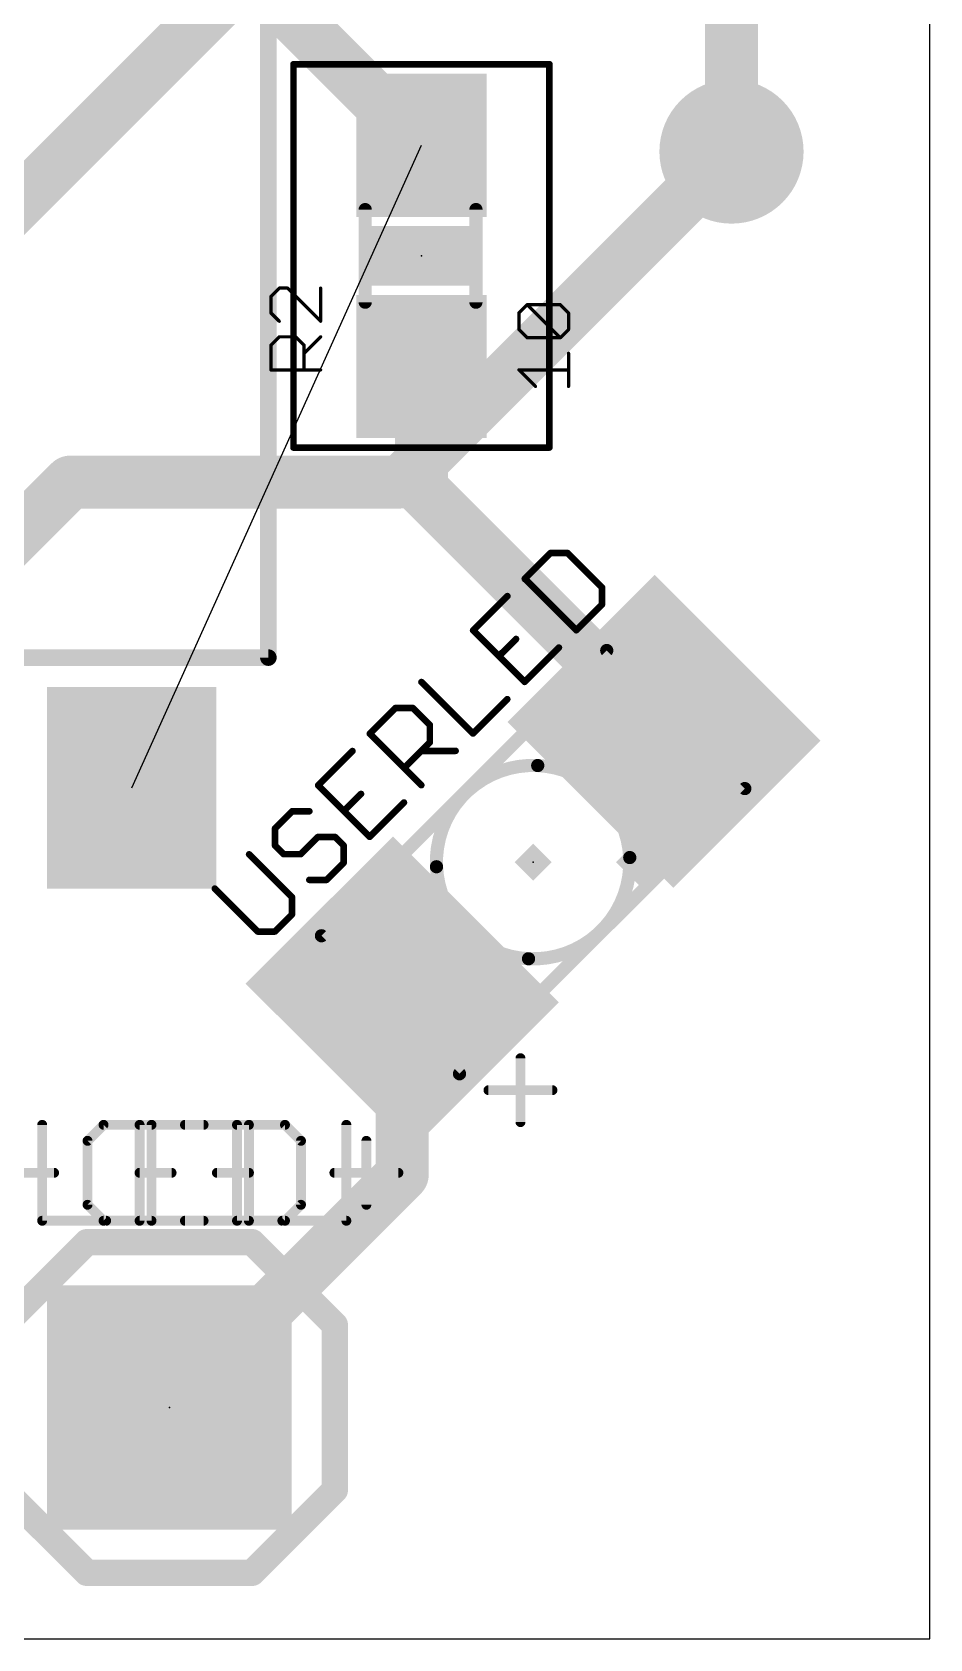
# Model space of a CAD drawing. Extents: x 0 to 16.8, y 0 to 26.7.
# Drawn here: x 9.87 to 16.76, y 0 to 12.35 of the extents above; entities that cross this region are included whole.
import ezdxf

# ---------------------------------------------------------------- set-up
doc = ezdxf.new("R2010")
doc.units = 0
for name, color, linetype in [('1', 22, 'CONTINUOUS'), ('16', 175, 'CONTINUOUS'), ('17', 82, 'CONTINUOUS'), ('18', 82, 'CONTINUOUS'), ('19', 53, 'CONTINUOUS'), ('20', 7, 'CONTINUOUS'), ('21', 253, 'CONTINUOUS'), ('22', 253, 'CONTINUOUS'), ('23', 7, 'CONTINUOUS'), ('25', 253, 'CONTINUOUS'), ('27', 253, 'CONTINUOUS'), ('39', 22, 'CONTINUOUS'), ('51', 253, 'CONTINUOUS')]:
    doc.layers.add(name, color=color, linetype=linetype)

# ---------------------------------------------------------------- blocks, each defined once
blk = doc.blocks.new('RECT')
blk.add_solid([(-0.5, -0.5), (0.5, -0.5), (-0.5, 0.5), (0.5, 0.5)])
blk = doc.blocks.new('SQUAREP')
blk.add_solid([(-0.5, -0.5), (0.5, -0.5), (-0.5, 0.5), (0.5, 0.5)])
blk = doc.blocks.new('ROUNDV')
at = {"const_width": 0.5}
blk.add_lwpolyline([(0, -0.25, 1), (0, 0.25, 1), (0, -0.25)], format="xyb", dxfattribs=at)

msp = doc.modelspace()

# ---------------------------------------------------------------- linework, layer by layer
at = {"layer": '1', "const_width": 0.4064}
for points in [[(10.632, 13.704), (12.8578, 11.4782)], [(15.24, 11.43), (15.24, 13.335)], [(12.8578, 9.7782), (12.8578, 8.8382)], [(12.8578, 8.8382), (14.7215, 6.9745)], [(12.7105, 4.9635), (12.7105, 3.5665)], [(12.7105, 3.5665), (10.922, 1.778)]]:
    msp.add_lwpolyline(points, dxfattribs=at)
at = {"layer": '1', "const_width": 0.2032}
for points in [[(12.786, 11.4063, 1), (12.9297, 11.55)], [(15.1384, 11.43, 1), (15.3416, 11.43)], [(12.9594, 9.7782, 1), (12.7562, 9.7782)], [(12.9297, 8.91, 1), (12.786, 8.7663)], [(12.7562, 8.8382, 1), (12.9594, 8.8382)], [(14.6497, 6.9027, 1), (14.7933, 7.0463)], [(12.8121, 4.9635, 1), (12.6089, 4.9635)], [(12.7823, 3.4947, 1), (12.6387, 3.6383)], [(12.6089, 3.5665, 1), (12.8121, 3.5665)], [(10.8502, 1.8498, 1), (10.9938, 1.7062)]]:
    msp.add_lwpolyline(points, format="xyb", dxfattribs=at)
at = {"layer": '16', "const_width": 0.4064}
for points in [[(13.97, 15.24), (2.54, 3.81)], [(12.7, 8.89), (15.24, 11.43)], [(5.842, 4.572), (10.16, 8.89)], [(10.16, 8.89), (12.7, 8.89)]]:
    msp.add_lwpolyline(points, dxfattribs=at)
at = {"layer": '16', "const_width": 0.2032}
for points in [[(15.3118, 11.3582, 1), (15.1682, 11.5018)], [(10.16, 8.9916, 1), (10.16, 8.7884)], [(10.2318, 8.8182, 1), (10.0882, 8.9618)], [(12.6282, 8.9618, 1), (12.7718, 8.8182)], [(12.7, 8.7884, 1), (12.7, 8.9916)]]:
    msp.add_lwpolyline(points, format="xyb", dxfattribs=at)
at = {"layer": '19'}
msp.add_line((10.632, 6.541), (12.8578, 11.4782), dxfattribs=at)
at = {"layer": '20'}
for p, q in [((16.764, 0), (16.764, 20.066)), ((0, 0), (16.764, 0))]:
    msp.add_line(p, q, dxfattribs=at)
at = {"layer": '21'}
for points, const_width in [([(13.7514, 6.7115, 0.4424), (12.9735, 5.9336)], 0.1016), ([(13.7501, 6.6861, 1), (13.7526, 6.7368)], 0.0508), ([(13.6806, 5.2265, 0.4424), (14.4585, 6.0044)], 0.1016), ([(14.4838, 6.0056, 1), (14.4331, 6.0031)], 0.0508), ([(12.9482, 5.9324, 1), (12.9989, 5.9349)], 0.0508), ([(13.6819, 5.2519, 1), (13.6794, 5.2012)], 0.0508), ([(13.6379, 4.4625, 1), (13.5998, 4.4625)], 0.0381), ([(13.3731, 4.2358, 1), (13.3731, 4.1977)], 0.0381), ([(13.8646, 4.1977, 1), (13.8646, 4.2358)], 0.0381), ([(9.9632, 3.9503, 1), (9.9251, 3.9503)], 0.0381), ([(10.6925, 3.9694, 1), (10.6925, 3.9313)], 0.0381), ([(10.7116, 3.9503, 1), (10.6735, 3.9503)], 0.0381), ([(11.184, 3.9313, 1), (11.184, 3.9694)], 0.0381), ([(11.4409, 3.9694, 1), (11.4409, 3.9313)], 0.0381), ([(11.46, 3.9503, 1), (11.4219, 3.9503)], 0.0381), ([(11.823, 3.9638, 1), (11.7961, 3.9369)], 0.0381), ([(11.8095, 3.9313, 1), (11.8095, 3.9694)], 0.0381), ([(13.5998, 3.971, 1), (13.6379, 3.971)], 0.0381), ([(11.9515, 3.8275, 1), (11.9134, 3.8275)], 0.0381), ([(11.9189, 3.814, 1), (11.9459, 3.8409)], 0.0381), ([(12.4541, 3.8275, 1), (12.416, 3.8275)], 0.0381), ([(10.6925, 3.6008, 1), (10.6925, 3.5627)], 0.0381), ([(10.9383, 3.5627, 1), (10.9383, 3.6008)], 0.0381), ([(12.1893, 3.6008, 1), (12.1893, 3.5627)], 0.0381), ([(12.6808, 3.5627, 1), (12.6808, 3.6008)], 0.0381), ([(11.9134, 3.336, 1), (11.9515, 3.336)], 0.0381), ([(11.9459, 3.3225, 1), (11.9189, 3.3494)], 0.0381), ([(12.416, 3.336, 1), (12.4541, 3.336)], 0.0381), ([(9.9441, 3.2322, 1), (9.9441, 3.1941)], 0.0381), ([(9.9251, 3.2131, 1), (9.9632, 3.2131)], 0.0381), ([(10.4356, 3.1941, 1), (10.4356, 3.2322)], 0.0381), ([(10.6925, 3.2322, 1), (10.6925, 3.1941)], 0.0381), ([(10.6735, 3.2131, 1), (10.7116, 3.2131)], 0.0381), ([(11.184, 3.1941, 1), (11.184, 3.2322)], 0.0381), ([(11.4409, 3.2322, 1), (11.4409, 3.1941)], 0.0381), ([(11.4219, 3.2131, 1), (11.46, 3.2131)], 0.0381), ([(11.7961, 3.2266, 1), (11.823, 3.1996)], 0.0381), ([(11.8095, 3.1941, 1), (11.8095, 3.2322)], 0.0381), ([(10.287, 3.0988, 1), (10.287, 2.9972)], 0.1016), ([(10.3229, 3.0121, 1), (10.2511, 3.0839)], 0.1016), ([(11.5929, 3.0839, 1), (11.5211, 3.0121)], 0.1016), ([(11.557, 2.9972, 1), (11.557, 3.0988)], 0.1016), ([(12.2428, 2.413, 1), (12.1412, 2.413)], 0.1016), ([(12.1561, 2.3771, 1), (12.2279, 2.4489)], 0.1016), ([(12.2279, 1.1071, 1), (12.1561, 1.1789)], 0.1016), ([(12.1412, 1.143, 1), (12.2428, 1.143)], 0.1016), ([(10.287, 0.5588, 1), (10.287, 0.4572)], 0.1016), ([(10.2511, 0.4721, 1), (10.3229, 0.5439)], 0.1016), ([(11.5211, 0.5439, 1), (11.5929, 0.4721)], 0.1016), ([(11.557, 0.4572, 1), (11.557, 0.5588)], 0.1016)]:
    msp.add_lwpolyline(points, format="xyb", dxfattribs=dict(at, const_width=const_width))
for points, const_width in [([(13.6188, 4.4625), (13.6188, 3.971)], 0.0762), ([(13.3731, 4.2167), (13.8646, 4.2167)], 0.0762), ([(9.9441, 3.9503), (9.9441, 3.2131)], 0.0762), ([(11.184, 3.9503), (10.6925, 3.9503)], 0.0762), ([(10.6925, 3.9503), (10.6925, 3.2131)], 0.0762), ([(11.4409, 3.9503), (11.4409, 3.2131)], 0.0762), ([(11.8095, 3.9503), (11.4409, 3.9503)], 0.0762), ([(11.9324, 3.8275), (11.8095, 3.9503)], 0.0762), ([(11.9324, 3.336), (11.9324, 3.8275)], 0.0762), ([(12.4351, 3.8275), (12.4351, 3.336)], 0.0762), ([(10.6925, 3.5817), (10.9383, 3.5817)], 0.0762), ([(12.1893, 3.5817), (12.6808, 3.5817)], 0.0762), ([(11.8095, 3.2131), (11.9324, 3.336)], 0.0762), ([(9.9441, 3.2131), (10.4356, 3.2131)], 0.0762), ([(10.6925, 3.2131), (11.184, 3.2131)], 0.0762), ([(11.4409, 3.2131), (11.8095, 3.2131)], 0.0762), ([(9.652, 2.413), (10.287, 3.048)], 0.2032), ([(10.287, 3.048), (11.557, 3.048)], 0.2032), ([(12.192, 2.413), (11.557, 3.048)], 0.2032), ([(12.192, 1.143), (12.192, 2.413)], 0.2032), ([(10.287, 0.508), (9.652, 1.143)], 0.2032), ([(11.557, 0.508), (12.192, 1.143)], 0.2032), ([(11.557, 0.508), (10.287, 0.508)], 0.2032)]:
    msp.add_lwpolyline(points, dxfattribs=dict(at, const_width=const_width))
at = {"layer": '22', "const_width": 0.0762}
for points in [[(10.2926, 3.8275), (10.4155, 3.9503)], [(10.4155, 3.9503), (10.7841, 3.9503)], [(10.7841, 3.9503), (10.7841, 3.2131)], [(11.041, 3.9503), (11.5325, 3.9503)], [(11.5325, 3.9503), (11.5325, 3.2131)], [(12.2809, 3.9503), (12.2809, 3.2131)], [(10.2926, 3.336), (10.2926, 3.8275)], [(10.0357, 3.5817), (9.5442, 3.5817)], [(11.5325, 3.5817), (11.2867, 3.5817)], [(10.4155, 3.2131), (10.2926, 3.336)], [(10.7841, 3.2131), (10.4155, 3.2131)], [(11.5325, 3.2131), (11.041, 3.2131)], [(12.2809, 3.2131), (11.7894, 3.2131)]]:
    msp.add_lwpolyline(points, dxfattribs=at)
at = {"layer": '22', "const_width": 0.0381}
for points in [[(10.4155, 3.9694, 1), (10.4155, 3.9313)], [(10.4289, 3.9369, 1), (10.402, 3.9638)], [(10.8031, 3.9503, 1), (10.765, 3.9503)], [(10.7841, 3.9313, 1), (10.7841, 3.9694)], [(11.041, 3.9694, 1), (11.041, 3.9313)], [(11.5515, 3.9503, 1), (11.5134, 3.9503)], [(11.5325, 3.9313, 1), (11.5325, 3.9694)], [(12.3, 3.9503, 1), (12.2619, 3.9503)], [(10.3116, 3.8275, 1), (10.2735, 3.8275)], [(10.2791, 3.8409, 1), (10.3061, 3.814)], [(10.0357, 3.5627, 1), (10.0357, 3.6008)], [(11.2867, 3.6008, 1), (11.2867, 3.5627)], [(11.5325, 3.5627, 1), (11.5325, 3.6008)], [(10.3061, 3.3494, 1), (10.2791, 3.3225)], [(10.2735, 3.336, 1), (10.3116, 3.336)], [(10.4155, 3.2322, 1), (10.4155, 3.1941)], [(10.402, 3.1996, 1), (10.4289, 3.2266)], [(10.765, 3.2131, 1), (10.8031, 3.2131)], [(10.7841, 3.1941, 1), (10.7841, 3.2322)], [(11.041, 3.2322, 1), (11.041, 3.1941)], [(11.5134, 3.2131, 1), (11.5515, 3.2131)], [(11.5325, 3.1941, 1), (11.5325, 3.2322)], [(11.7894, 3.2322, 1), (11.7894, 3.1941)], [(12.2619, 3.2131, 1), (12.3, 3.2131)], [(12.2809, 3.1941, 1), (12.2809, 3.2322)]]:
    msp.add_lwpolyline(points, format="xyb", dxfattribs=at)
at = {"layer": '23'}
for p in [(12.8578, 10.6282), (13.716, 5.969), (10.922, 1.778)]:
    msp.add_point(p, dxfattribs=at)
at = {"layer": '25'}
for points, const_width in [([(11.7653, 10.3803), (11.7018, 10.3167)], 0.0254), ([(11.8289, 10.3803), (11.7653, 10.3803)], 0.0254), ([(12.0831, 10.1261), (11.8289, 10.3803)], 0.0254), ([(12.0831, 10.3803), (12.0831, 10.1261)], 0.0254), ([(11.7018, 10.3167), (11.7018, 10.1896)], 0.0254), ([(11.7018, 10.1896), (11.7653, 10.1261)], 0.0254), ([(11.7018, 9.9425), (11.7653, 10.0061)], 0.0254), ([(11.7653, 10.0061), (11.8925, 10.0061)], 0.0254), ([(11.8925, 10.0061), (11.956, 9.9425)], 0.0254), ([(11.956, 9.879), (12.0831, 10.0061)], 0.0254), ([(11.7018, 9.7519), (11.7018, 9.9425)], 0.0254), ([(11.956, 9.9425), (11.956, 9.7519)], 0.0254), ([(12.0831, 9.7519), (11.7018, 9.7519)], 0.0254), ([(13.8496, 8.3445), (13.6519, 8.1468)], 0.0508), ([(13.9815, 8.3445), (13.8496, 8.3445)], 0.0508), ([(14.2451, 8.0809), (13.9815, 8.3445)], 0.0508), ([(13.6519, 8.1468), (14.0474, 7.7513)], 0.0508), ([(13.5186, 8.0135), (13.255, 7.7499)], 0.0508), ([(14.2451, 7.9491), (14.2451, 8.0809)], 0.0508), ([(14.0474, 7.7513), (14.2451, 7.9491)], 0.0508), ([(13.255, 7.7499), (13.6505, 7.3544)], 0.0508), ([(13.4527, 7.5522), (13.5846, 7.684)], 0.0508), ([(13.6505, 7.3544), (13.9141, 7.6181)], 0.0508), ([(12.8581, 7.353), (13.2536, 6.9575)], 0.0508), ([(12.4612, 6.9561), (12.6589, 7.1538)], 0.0508), ([(12.6589, 7.1538), (12.7907, 7.1538)], 0.0508), ([(12.7907, 7.1538), (12.9226, 7.022)], 0.0508), ([(13.2536, 6.9575), (13.5172, 7.2212)], 0.0508), ([(12.9226, 7.022), (12.9226, 6.8902)], 0.0508), ([(12.8567, 6.5606), (12.4612, 6.9561)], 0.0508), ([(12.9226, 6.8902), (12.7248, 6.6925)], 0.0508), ([(12.3279, 6.8228), (12.0643, 6.5592)], 0.0508), ([(12.8567, 6.8243), (13.1203, 6.8243)], 0.0508), ([(12.0643, 6.5592), (12.4598, 6.1637)], 0.0508), ([(12.262, 6.3615), (12.3938, 6.4933)], 0.0508), ([(12.4598, 6.1637), (12.7234, 6.4274)], 0.0508), ([(11.8651, 6.36), (11.7333, 6.2282)], 0.0508), ([(11.9969, 6.36), (11.8651, 6.36)], 0.0508), ([(11.7333, 6.2282), (11.7333, 6.0964)], 0.0508), ([(11.931, 6.0305), (12.0629, 6.1623)], 0.0508), ([(12.0629, 6.1623), (12.1947, 6.1623)], 0.0508), ([(12.1947, 6.1623), (12.2606, 6.0964)], 0.0508), ([(11.8637, 5.6995), (11.5341, 6.029)], 0.0508), ([(11.7333, 6.0964), (11.7992, 6.0305)], 0.0508), ([(11.7992, 6.0305), (11.931, 6.0305)], 0.0508), ([(12.2606, 6.0964), (12.2606, 5.9646)], 0.0508), ([(12.2606, 5.9646), (12.1288, 5.8327)], 0.0508), ([(12.1288, 5.8327), (11.9969, 5.8327)], 0.0508), ([(11.2705, 5.7654), (11.6, 5.4358)], 0.0508), ([(11.8637, 5.5677), (11.8637, 5.6995)], 0.0508), ([(11.7319, 5.4358), (11.8637, 5.5677)], 0.0508), ([(11.6, 5.4358), (11.7319, 5.4358)], 0.0508)]:
    msp.add_lwpolyline(points, dxfattribs=dict(at, const_width=const_width))
for points, const_width in [([(11.7653, 10.3866, 1), (11.7653, 10.3739)], 0.0127), ([(11.7698, 10.3758, 1), (11.7609, 10.3848)], 0.0127), ([(11.8334, 10.3848, 1), (11.8244, 10.3758)], 0.0127), ([(11.8289, 10.3739, 1), (11.8289, 10.3866)], 0.0127), ([(12.0895, 10.3803, 1), (12.0768, 10.3803)], 0.0127), ([(11.7081, 10.3167, 1), (11.6954, 10.3167)], 0.0127), ([(11.6973, 10.3212, 1), (11.7063, 10.3122)], 0.0127), ([(11.6954, 10.1896, 1), (11.7081, 10.1896)], 0.0127), ([(11.7063, 10.1941, 1), (11.6973, 10.1851)], 0.0127), ([(11.7609, 10.1216, 1), (11.7698, 10.1306)], 0.0127), ([(12.0768, 10.1261, 1), (12.0895, 10.1261)], 0.0127), ([(12.0786, 10.1216, 1), (12.0876, 10.1306)], 0.0127), ([(11.7653, 10.0124, 1), (11.7653, 9.9997)], 0.0127), ([(11.7698, 10.0016, 1), (11.7609, 10.0106)], 0.0127), ([(11.8969, 10.0106, 1), (11.888, 10.0016)], 0.0127), ([(11.8925, 9.9997, 1), (11.8925, 10.0124)], 0.0127), ([(12.0876, 10.0016, 1), (12.0786, 10.0106)], 0.0127), ([(11.7081, 9.9425, 1), (11.6954, 9.9425)], 0.0127), ([(11.6973, 9.947, 1), (11.7063, 9.938)], 0.0127), ([(11.9515, 9.8835, 1), (11.9605, 9.8745)], 0.0127), ([(11.9624, 9.9425, 1), (11.9497, 9.9425)], 0.0127), ([(11.9515, 9.938, 1), (11.9605, 9.947)], 0.0127), ([(11.6954, 9.7519, 1), (11.7081, 9.7519)], 0.0127), ([(11.7018, 9.7582, 1), (11.7018, 9.7455)], 0.0127), ([(11.9497, 9.7519, 1), (11.9624, 9.7519)], 0.0127), ([(12.0831, 9.7455, 1), (12.0831, 9.7582)], 0.0127), ([(13.8496, 8.3572, 1), (13.8496, 8.3318)], 0.0254), ([(13.8586, 8.3356, 1), (13.8407, 8.3535)], 0.0254), ([(13.9904, 8.3535, 1), (13.9725, 8.3356)], 0.0254), ([(13.9815, 8.3318, 1), (13.9815, 8.3572)], 0.0254), ([(13.6609, 8.1558, 1), (13.6429, 8.1378)], 0.0254), ([(13.6429, 8.1558, 1), (13.6609, 8.1378)], 0.0254), ([(13.5276, 8.0046, 1), (13.5097, 8.0225)], 0.0254), ([(14.2578, 8.0809, 1), (14.2324, 8.0809)], 0.0254), ([(14.2361, 8.0719, 1), (14.2541, 8.0899)], 0.0254), ([(14.2324, 7.9491, 1), (14.2578, 7.9491)], 0.0254), ([(14.2541, 7.9401, 1), (14.2361, 7.9581)], 0.0254), ([(13.264, 7.7589, 1), (13.246, 7.7409)], 0.0254), ([(13.246, 7.7589, 1), (13.264, 7.7409)], 0.0254), ([(13.5935, 7.675, 1), (13.5756, 7.693)], 0.0254), ([(14.0384, 7.7603, 1), (14.0563, 7.7424)], 0.0254), ([(14.0384, 7.7424, 1), (14.0563, 7.7603)], 0.0254), ([(13.4438, 7.5611, 1), (13.4617, 7.5432)], 0.0254), ([(13.9231, 7.6091, 1), (13.9051, 7.6271)], 0.0254), ([(12.8671, 7.362, 1), (12.8491, 7.344)], 0.0254), ([(13.6415, 7.3634, 1), (13.6594, 7.3455)], 0.0254), ([(13.6415, 7.3455, 1), (13.6594, 7.3634)], 0.0254), ([(12.6589, 7.1665, 1), (12.6589, 7.1411)], 0.0254), ([(12.6679, 7.1449, 1), (12.6499, 7.1628)], 0.0254), ([(12.7997, 7.1628, 1), (12.7818, 7.1449)], 0.0254), ([(12.7907, 7.1411, 1), (12.7907, 7.1665)], 0.0254), ([(13.5262, 7.2122, 1), (13.5082, 7.2302)], 0.0254), ([(12.9353, 7.022, 1), (12.9099, 7.022)], 0.0254), ([(12.9136, 7.013, 1), (12.9315, 7.031)], 0.0254), ([(12.4702, 6.9651, 1), (12.4522, 6.9471)], 0.0254), ([(12.4522, 6.9651, 1), (12.4702, 6.9471)], 0.0254), ([(12.9315, 6.8812, 1), (12.9136, 6.8992)], 0.0254), ([(13.2446, 6.9665, 1), (13.2625, 6.9486)], 0.0254), ([(13.2446, 6.9486, 1), (13.2625, 6.9665)], 0.0254), ([(12.3369, 6.8139, 1), (12.319, 6.8318)], 0.0254), ([(12.8567, 6.837, 1), (12.8567, 6.8116)], 0.0254), ([(12.9099, 6.8902, 1), (12.9353, 6.8902)], 0.0254), ([(13.1203, 6.8116, 1), (13.1203, 6.837)], 0.0254), ([(12.7159, 6.7014, 1), (12.7338, 6.6835)], 0.0254), ([(12.0733, 6.5682, 1), (12.0553, 6.5502)], 0.0254), ([(12.0553, 6.5682, 1), (12.0733, 6.5502)], 0.0254), ([(12.8477, 6.5517, 1), (12.8656, 6.5696)], 0.0254), ([(12.4028, 6.4843, 1), (12.3849, 6.5023)], 0.0254), ([(12.7324, 6.4184, 1), (12.7144, 6.4364)], 0.0254), ([(11.8651, 6.3727, 1), (11.8651, 6.3473)], 0.0254), ([(11.8741, 6.351, 1), (11.8561, 6.369)], 0.0254), ([(11.9969, 6.3473, 1), (11.9969, 6.3727)], 0.0254), ([(12.253, 6.3704, 1), (12.271, 6.3525)], 0.0254), ([(11.746, 6.2282, 1), (11.7206, 6.2282)], 0.0254), ([(11.7243, 6.2372, 1), (11.7423, 6.2192)], 0.0254), ([(12.0629, 6.175, 1), (12.0629, 6.1496)], 0.0254), ([(12.0718, 6.1533, 1), (12.0539, 6.1713)], 0.0254), ([(12.2037, 6.1713, 1), (12.1857, 6.1533)], 0.0254), ([(12.1947, 6.1496, 1), (12.1947, 6.175)], 0.0254), ([(12.4508, 6.1727, 1), (12.4687, 6.1547)], 0.0254), ([(12.4508, 6.1547, 1), (12.4687, 6.1727)], 0.0254), ([(11.5431, 6.038, 1), (11.5251, 6.0201)], 0.0254), ([(11.7423, 6.1054, 1), (11.7243, 6.0874)], 0.0254), ([(11.7206, 6.0964, 1), (11.746, 6.0964)], 0.0254), ([(11.7992, 6.0432, 1), (11.7992, 6.0178)], 0.0254), ([(11.7902, 6.0215, 1), (11.8082, 6.0394)], 0.0254), ([(11.922, 6.0394, 1), (11.94, 6.0215)], 0.0254), ([(11.931, 6.0178, 1), (11.931, 6.0432)], 0.0254), ([(12.2733, 6.0964, 1), (12.2479, 6.0964)], 0.0254), ([(12.2516, 6.0874, 1), (12.2696, 6.1054)], 0.0254), ([(12.2479, 5.9646, 1), (12.2733, 5.9646)], 0.0254), ([(12.2696, 5.9556, 1), (12.2516, 5.9735)], 0.0254), ([(11.9969, 5.8454, 1), (11.9969, 5.82)], 0.0254), ([(12.1198, 5.8417, 1), (12.1377, 5.8238)], 0.0254), ([(12.1288, 5.82, 1), (12.1288, 5.8454)], 0.0254), ([(11.2795, 5.7744, 1), (11.2615, 5.7564)], 0.0254), ([(11.8764, 5.6995, 1), (11.851, 5.6995)], 0.0254), ([(11.8547, 5.6905, 1), (11.8727, 5.7085)], 0.0254), ([(11.851, 5.5677, 1), (11.8764, 5.5677)], 0.0254), ([(11.8727, 5.5587, 1), (11.8547, 5.5766)], 0.0254), ([(11.6, 5.4485, 1), (11.6, 5.4231)], 0.0254), ([(11.5911, 5.4269, 1), (11.609, 5.4448)], 0.0254), ([(11.7229, 5.4448, 1), (11.7408, 5.4269)], 0.0254), ([(11.7319, 5.4231, 1), (11.7319, 5.4485)], 0.0254)]:
    msp.add_lwpolyline(points, format="xyb", dxfattribs=dict(at, const_width=const_width))
at = {"layer": '27', "const_width": 0.0254}
for points in [[(13.6068, 10.1897), (13.6704, 10.2533)], [(13.6704, 10.2533), (13.9246, 10.2533)], [(13.9246, 9.9991), (13.6704, 10.2533)], [(13.9246, 10.2533), (13.9881, 10.1897)], [(13.6068, 10.0626), (13.6068, 10.1897)], [(13.9881, 10.1897), (13.9881, 10.0626)], [(13.6704, 9.9991), (13.6068, 10.0626)], [(13.9246, 9.9991), (13.6704, 9.9991)], [(13.9881, 10.0626), (13.9246, 9.9991)], [(13.9881, 9.6249), (13.9881, 9.8791)], [(13.7339, 9.6249), (13.6068, 9.752)], [(13.6068, 9.752), (13.9881, 9.752)]]:
    msp.add_lwpolyline(points, dxfattribs=at)
at = {"layer": '27', "const_width": 0.0127}
for points in [[(13.6704, 10.2596, 1), (13.6704, 10.2469)], [(13.6748, 10.2578, 1), (13.6659, 10.2488)], [(13.6748, 10.2488, 1), (13.6659, 10.2578)], [(13.9291, 10.2578, 1), (13.9201, 10.2488)], [(13.9246, 10.2469, 1), (13.9246, 10.2596)], [(13.6131, 10.1897, 1), (13.6004, 10.1897)], [(13.6023, 10.1942, 1), (13.6113, 10.1852)], [(13.9945, 10.1897, 1), (13.9818, 10.1897)], [(13.9836, 10.1852, 1), (13.9926, 10.1942)], [(13.6113, 10.0671, 1), (13.6023, 10.0581)], [(13.6004, 10.0626, 1), (13.6131, 10.0626)], [(13.6704, 10.0054, 1), (13.6704, 9.9927)], [(13.6659, 9.9946, 1), (13.6748, 10.0036)], [(13.9201, 10.0036, 1), (13.9291, 9.9946)], [(13.9201, 9.9946, 1), (13.9291, 10.0036)], [(13.9246, 9.9927, 1), (13.9246, 10.0054)], [(13.9818, 10.0626, 1), (13.9945, 10.0626)], [(13.9926, 10.0581, 1), (13.9836, 10.0671)], [(13.9945, 9.8791, 1), (13.9818, 9.8791)], [(13.6113, 9.7565, 1), (13.6023, 9.7475)], [(13.6068, 9.7583, 1), (13.6068, 9.7456)], [(13.9881, 9.7456, 1), (13.9881, 9.7583)], [(13.7294, 9.6204, 1), (13.7384, 9.6294)], [(13.9818, 9.6249, 1), (13.9945, 9.6249)]]:
    msp.add_lwpolyline(points, format="xyb", dxfattribs=at)
at = {"layer": '39', "const_width": 0.0508}
for points in [[(11.8748, 9.1552), (11.8748, 12.1012)], [(11.8748, 12.1012), (13.8408, 12.1012)], [(13.8408, 12.1012), (13.8408, 9.1552)], [(13.8408, 9.1552), (11.8748, 9.1552)]]:
    msp.add_lwpolyline(points, dxfattribs=at)
at = {"layer": '39', "const_width": 0.0254}
for points in [[(11.8875, 12.1012, 1), (11.8621, 12.1012)], [(11.8748, 12.1139, 1), (11.8748, 12.0885)], [(13.8535, 12.1012, 1), (13.8281, 12.1012)], [(13.8408, 12.0885, 1), (13.8408, 12.1139)], [(11.8748, 9.1679, 1), (11.8748, 9.1425)], [(11.8621, 9.1552, 1), (11.8875, 9.1552)], [(13.8281, 9.1552, 1), (13.8535, 9.1552)], [(13.8408, 9.1425, 1), (13.8408, 9.1679)]]:
    msp.add_lwpolyline(points, format="xyb", dxfattribs=at)
at = {"layer": '51'}
for points, const_width in [([(11.682, 7.541), (11.682, 13.541)], 0.127), ([(12.4258, 10.2722), (12.4258, 10.9842)], 0.1016), ([(13.2768, 10.2722), (13.2768, 10.9842)], 0.1016), ([(11.682, 7.541), (5.082, 7.541)], 0.127), ([(12.0897, 5.4033), (14.2817, 7.5953)], 0.1016), ([(14.2817, 7.5953), (15.3423, 6.5347)], 0.1016), ([(15.3423, 6.5347), (13.1503, 4.3427)], 0.1016), ([(13.1503, 4.3427), (12.0897, 5.4033)], 0.1016)]:
    msp.add_lwpolyline(points, dxfattribs=dict(at, const_width=const_width))
for points, const_width in [([(12.4512, 10.9842, 1), (12.4004, 10.9842)], 0.0508), ([(13.3022, 10.9842, 1), (13.2514, 10.9842)], 0.0508), ([(12.4004, 10.2722, 1), (12.4512, 10.2722)], 0.0508), ([(13.2514, 10.2722, 1), (13.3022, 10.2722)], 0.0508), ([(11.6502, 7.541, 1), (11.7138, 7.541)], 0.0635), ([(11.682, 7.5093, 1), (11.682, 7.5728)], 0.0635), ([(14.2996, 7.6133, 1), (14.2637, 7.5774)], 0.0508), ([(14.2996, 7.5774, 1), (14.2637, 7.6133)], 0.0508), ([(14.4585, 6.0044, 0.3866), (13.7514, 6.7115)], 0.1016), ([(13.7526, 6.7368, 1), (13.7501, 6.6861)], 0.0508), ([(15.3603, 6.5167, 1), (15.3244, 6.5526)], 0.0508), ([(15.3244, 6.5167, 1), (15.3603, 6.5526)], 0.0508), ([(12.9735, 5.9336, 0.3866), (13.6806, 5.2265)], 0.1016), ([(12.9989, 5.9349, 1), (12.9482, 5.9324)], 0.0508), ([(14.4331, 6.0031, 1), (14.4838, 6.0056)], 0.0508), ([(12.1076, 5.4213, 1), (12.0717, 5.3854)], 0.0508), ([(12.0717, 5.4213, 1), (12.1076, 5.3854)], 0.0508), ([(13.6794, 5.2012, 1), (13.6819, 5.2519)], 0.0508), ([(13.1324, 4.3606, 1), (13.1683, 4.3247)], 0.0508), ([(13.1324, 4.3247, 1), (13.1683, 4.3606)], 0.0508)]:
    msp.add_lwpolyline(points, format="xyb", dxfattribs=dict(at, const_width=const_width))

# ---------------------------------------------------------------- block references
at = {"layer": '1', "xscale": 1.1, "rotation": 90}
for p in [(12.8578, 11.4782), (12.8578, 9.7782)]:
    msp.add_blockref('RECT', p, dxfattribs=at)
at = {"layer": '1'}
for p, xscale, yscale, rotation in [((14.7215, 6.9745), 1.6, 1.803, 45), ((10.632, 6.541), 1.55, 1.3, 90), ((12.7105, 4.9635), 1.6, 1.803, 45)]:
    msp.add_blockref('RECT', p, dxfattribs=dict(at, xscale=xscale, yscale=yscale, rotation=rotation))
at = {"layer": '17', "xscale": 1.8796, "yscale": 1.8796, "rotation": 270}
msp.add_blockref('SQUAREP', (10.922, 1.778), dxfattribs=at)
msp.add_blockref('SQUAREP', (10.922, 1.778), dxfattribs=at)
at = {"layer": '18', "xscale": 1.108, "yscale": 1.108}
msp.add_blockref('ROUNDV', (15.24, 11.43), dxfattribs=at)
msp.add_blockref('ROUNDV', (15.24, 11.43), dxfattribs=at)
at = {"layer": '21'}
for p, xscale, yscale, rotation in [((12.8578, 10.6282), 0.4572, 0.762, 90), ((13.716, 5.969), 0.2, 0.2, 45), ((14.4938, 5.9336), 0.15, 0.25, 45)]:
    msp.add_blockref('RECT', p, dxfattribs=dict(at, xscale=xscale, yscale=yscale, rotation=rotation))
at = {"layer": '51'}
for p, xscale, yscale, rotation in [((12.8527, 11.2084), 0.5001, 0.95, 90), ((12.8527, 10.04), 0.5001, 0.95, 90), ((13.8751, 7.012), 0.1, 0.15, 45), ((14.3878, 6.4993), 0.1, 1.2, 45), ((14.5645, 6.0044), 0.35, 0.25, 45), ((12.673, 5.8099), 0.1, 0.15, 45), ((13.1857, 5.2972), 0.1, 1.2, 45), ((10.922, 1.778), 0.508, 0.508, 180)]:
    msp.add_blockref('RECT', p, dxfattribs=dict(at, xscale=xscale, yscale=yscale, rotation=rotation))

doc.saveas('drawing.dxf')
